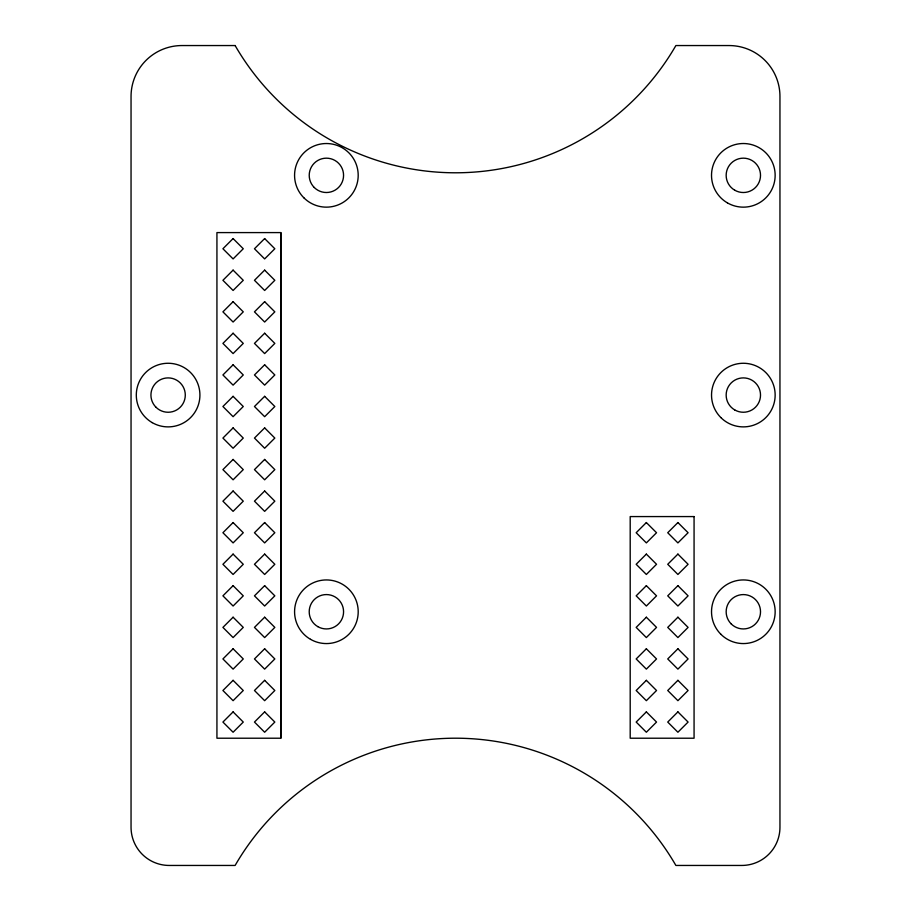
<?xml version="1.0" encoding="UTF-8"?>
<svg xmlns="http://www.w3.org/2000/svg" width="911" height="911" viewBox="0 0 911 911"><rect width="100%" height="100%" fill="white"/><g stroke="black" fill="none" stroke-linecap="round" stroke-linejoin="round"><path stroke-width="1.37" d="M280.804 738.217L280.804 232.59L216.932 232.59L216.932 738.217L280.804 738.217L280.804 232.59M233.091 238.568L222.922 248.749L233.091 258.918L243.271 248.749L233.091 238.568M233.091 270.123L222.922 280.303L233.091 290.472L243.271 280.303L233.091 270.123M264.645 238.568L254.465 248.749L264.645 258.918L274.826 248.749L264.645 238.568M233.091 301.678L222.922 311.847L233.091 322.027L243.271 311.847L233.091 301.678M264.645 270.123L254.465 280.303L264.645 290.472L274.826 280.303L264.645 270.123M233.091 333.232L222.922 343.401L233.091 353.582L243.271 343.401L233.091 333.232M264.645 301.678L254.465 311.847L264.645 322.027L274.826 311.847L264.645 301.678M233.091 364.787L222.922 374.956L233.091 385.137L243.271 374.956L233.091 364.787M264.645 333.232L254.465 343.401L264.645 353.582L274.826 343.401L264.645 333.232M233.091 396.331L222.922 406.511L233.091 416.691L243.271 406.511L233.091 396.331M264.645 364.787L254.465 374.956L264.645 385.137L274.826 374.956L264.645 364.787M233.091 427.885L222.922 438.066L233.091 448.246L243.271 438.066L233.091 427.885M264.645 396.331L254.465 406.511L264.645 416.691L274.826 406.511L264.645 396.331M233.091 459.44L222.922 469.62L233.091 479.801L243.271 469.62L233.091 459.44M264.645 427.885L254.465 438.066L264.645 448.246L274.826 438.066L264.645 427.885M233.091 490.995L222.922 501.175L233.091 511.356L243.271 501.175L233.091 490.995M264.645 459.44L254.465 469.62L264.645 479.801L274.826 469.62L264.645 459.44M233.091 522.55L222.922 532.73L233.091 542.91L243.271 532.73L233.091 522.55M264.645 490.995L254.465 501.175L264.645 511.356L274.826 501.175L264.645 490.995M233.091 554.104L222.922 564.285L233.091 574.465L243.271 564.285L233.091 554.104M264.645 522.55L254.465 532.73L264.645 542.91L274.826 532.73L264.645 522.55M233.091 585.659L222.922 595.84L233.091 606.02L243.271 595.84L233.091 585.659M264.645 554.104L254.465 564.285L264.645 574.465L274.826 564.285L264.645 554.104M233.091 617.214L222.922 627.394L233.091 637.575L243.271 627.394L233.091 617.214M264.645 585.659L254.465 595.84L264.645 606.02L274.826 595.84L264.645 585.659M233.091 648.769L222.922 658.949L233.091 669.13L243.271 658.949L233.091 648.769M264.645 617.214L254.465 627.394L264.645 637.575L274.826 627.394L264.645 617.214M233.091 680.323L222.922 690.504L233.091 700.684L243.271 690.504L233.091 680.323M264.645 648.769L254.465 658.949L264.645 669.13L274.826 658.949L264.645 648.769M233.091 711.878L222.922 722.059L233.091 732.239L243.271 722.059L233.091 711.878M264.645 680.323L254.465 690.504L264.645 700.684L274.826 690.504L264.645 680.323M264.645 711.878L254.465 722.059L264.645 732.239L274.826 722.059L264.645 711.878M646.355 522.55L636.174 532.73L646.355 542.91L656.535 532.73L646.355 522.55M646.355 554.104L636.174 564.285L646.355 574.465L656.535 564.285L646.355 554.104M677.909 522.55L667.729 532.73L677.909 542.91L688.09 532.73L677.909 522.55M646.355 585.659L636.174 595.84L646.355 606.02L656.535 595.84L646.355 585.659M677.909 554.104L667.729 564.285L677.909 574.465L688.09 564.285L677.909 554.104M646.355 617.214L636.174 627.394L646.355 637.575L656.535 627.394L646.355 617.214M677.909 585.659L667.729 595.84L677.909 606.02L688.09 595.84L677.909 585.659M646.355 648.769L636.174 658.949L646.355 669.13L656.535 658.949L646.355 648.769M677.909 617.214L667.729 627.394L677.909 637.575L688.09 627.394L677.909 617.214M646.355 680.323L636.174 690.504L646.355 700.684L656.535 690.504L646.355 680.323M677.909 648.769L667.729 658.949L677.909 669.13L688.09 658.949L677.909 648.769M646.355 711.878L636.174 722.059L646.355 732.239L656.535 722.059L646.355 711.878M677.909 680.323L667.729 690.504L677.909 700.684L688.09 690.504L677.909 680.323M677.909 711.878L667.729 722.059L677.909 732.239L688.09 722.059L677.909 711.878M235.129 45.55L181.949 45.55A50.891 50.891 0 0 0 131.047 96.441L131.047 827.279A38.171 38.171 0 0 0 169.218 865.45L235.118 865.45A254.465 254.465 0 0 1 675.882 865.45L741.782 865.45A38.171 38.171 0 0 0 779.953 827.279L779.953 96.441A50.891 50.891 0 0 0 729.051 45.55L675.882 45.55A254.465 254.465 0 0 1 235.129 45.55M694.068 516.571L630.196 516.571L630.196 738.217L694.068 738.217L694.068 516.571M155.963 407.217A17.172 17.172 0 0 0 184.705 399.519A17.172 17.172 0 0 0 163.661 378.486A17.172 17.172 0 0 0 155.963 407.217M734.756 190.217A17.172 17.172 0 0 0 760.514 175.345A17.172 17.172 0 0 0 734.756 160.461A17.172 17.172 0 0 0 734.756 190.217M314.249 187.484A17.172 17.172 0 0 0 342.98 179.786A17.172 17.172 0 0 0 321.947 158.753A17.172 17.172 0 0 0 314.249 187.484M152.205 422.624A31.805 31.805 0 0 0 199.919 395.078A31.805 31.805 0 0 0 152.205 367.532A31.805 31.805 0 0 0 152.205 422.624M720.852 634.25A31.805 31.805 0 0 0 774.065 619.992A31.805 31.805 0 0 0 735.109 581.024A31.805 31.805 0 0 0 720.852 634.25M310.492 639.306A31.805 31.805 0 0 0 358.205 611.759A31.805 31.805 0 0 0 310.492 584.202A31.805 31.805 0 0 0 310.492 639.306M720.852 417.568A31.805 31.805 0 0 0 774.065 403.311A31.805 31.805 0 0 0 735.109 364.354A31.805 31.805 0 0 0 720.852 417.568M303.898 197.835A31.805 31.805 0 0 0 357.112 183.566A31.805 31.805 0 0 0 318.155 144.61A31.805 31.805 0 0 0 303.898 197.835M727.433 202.891A31.805 31.805 0 0 0 775.147 175.345A31.805 31.805 0 0 0 727.433 147.787A31.805 31.805 0 0 0 727.433 202.891M731.191 623.898A17.172 17.172 0 0 0 759.933 616.2A17.172 17.172 0 0 0 738.889 595.168A17.172 17.172 0 0 0 731.191 623.898M317.802 626.631A17.172 17.172 0 0 0 343.572 611.759A17.172 17.172 0 0 0 317.802 596.876A17.172 17.172 0 0 0 317.802 626.631M734.756 409.95A17.172 17.172 0 0 0 760.514 395.078A17.172 17.172 0 0 0 734.756 380.194A17.172 17.172 0 0 0 734.756 409.95"/></g></svg>
